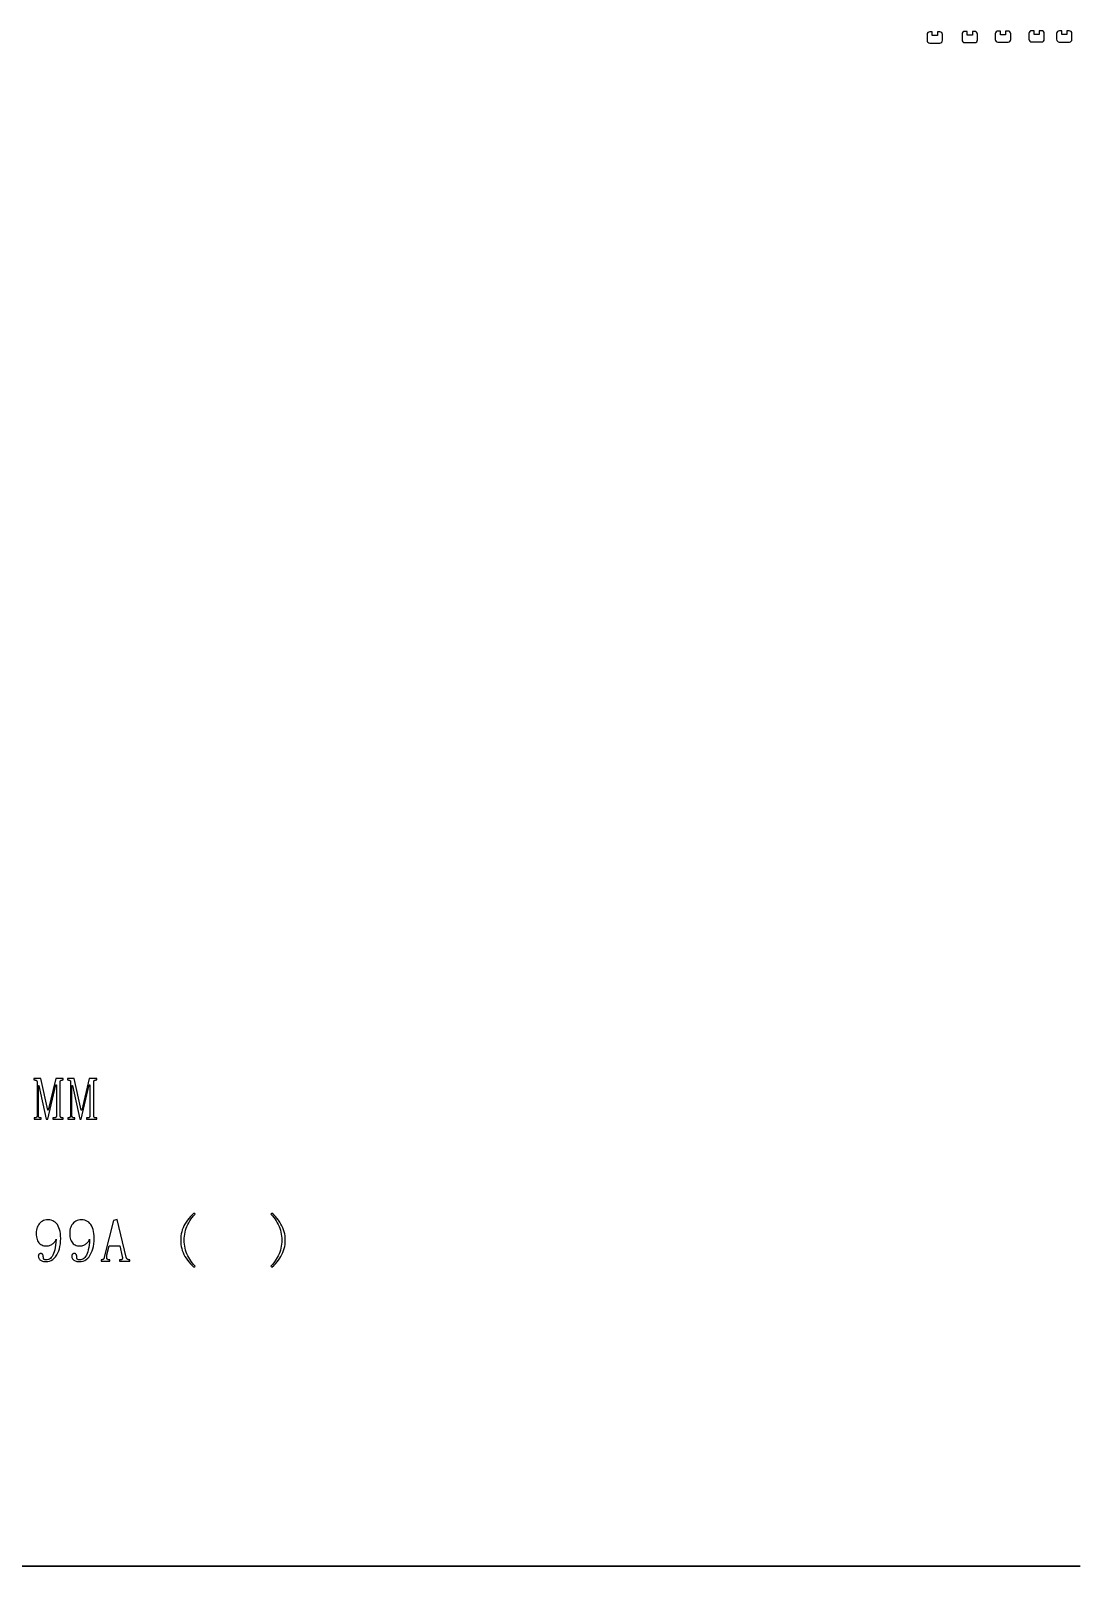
# Model space of a CAD drawing. Extents: x -190 to 190, y -140 to 140.
# Drawn here: x -96 to -0.3, y -140 to 0 of the extents above; entities that cross this region are included whole.
import ezdxf

# ---------------------------------------------------------------- set-up
doc = ezdxf.new("R2010")
doc.units = 0
doc.header["$MEASUREMENT"] = 0
doc.layers.get('0').update_dxf_attribs({"linetype": 'CONTINUOUS'})

msp = doc.modelspace()

# ---------------------------------------------------------------- linework, layer by layer
for points in [[(-6.649, -0.24, 0.414213), (-6.899, 0.01), (-6.899, 0.01), (-7.116, 0.01), (-7.116, 0.01), (-7.116, -0.33), (-7.116, -0.33), (-7.584, -0.33), (-7.584, -0.33), (-7.584, 0.01), (-7.584, 0.01), (-7.8, 0.01), (-7.8, 0.01, 0.415388), (-8.05, -0.24), (-8.05, -0.24), (-8.05, -0.765), (-8.05, -0.765, 0.395577), (-7.816, -1.014), (-7.816, -1.014), (-6.884, -1.014), (-6.884, -1.014, 0.395579), (-6.649, -0.765), (-6.649, -0.765), (-6.649, -0.24)], [(-3.579, -0.212, 0.414213), (-3.829, 0.038), (-3.829, 0.038), (-4.046, 0.038), (-4.046, 0.038), (-4.046, -0.302), (-4.046, -0.302), (-4.514, -0.302), (-4.514, -0.302), (-4.514, 0.038), (-4.514, 0.038), (-4.73, 0.038), (-4.73, 0.038, 0.415386), (-4.98, -0.212), (-4.98, -0.212), (-4.98, -0.737), (-4.98, -0.737, 0.395575), (-4.746, -0.986), (-4.746, -0.986), (-3.814, -0.986), (-3.814, -0.986, 0.39558), (-3.579, -0.737), (-3.579, -0.737), (-3.579, -0.212)], [(-1.059, -0.223, 0.414213), (-1.309, 0.027), (-1.309, 0.027), (-1.526, 0.027), (-1.526, 0.027), (-1.526, -0.313), (-1.526, -0.313), (-1.994, -0.313), (-1.994, -0.313), (-1.994, 0.027), (-1.994, 0.027), (-2.21, 0.027), (-2.21, 0.027, 0.415387), (-2.46, -0.223), (-2.46, -0.223), (-2.46, -0.748), (-2.46, -0.748, 0.395576), (-2.226, -0.997), (-2.226, -0.997), (-1.294, -0.997), (-1.294, -0.997, 0.395579), (-1.059, -0.748), (-1.059, -0.748), (-1.059, -0.223)], [(-190, -0.299), (-190.000996, -0.3), (-190.000996, -0.3), (-190.000996, -139), (-190.000996, -139, 0.414222), (-189, -140.000996), (-189, -140.000996), (-0.3, -140.000996), (-0.3, -140.000996), (-0.299, -140), (-0.299, -140), (-0.3, -139.999004), (-0.3, -139.999004), (-189, -139.999004), (-189, -139.999004, -0.414222), (-189.999004, -139), (-189.999004, -139), (-189.999004, -0.3), (-189.999004, -0.3), (-190, -0.299)], [(-0.300001, -140), (-189.00002, -140), (-189.00002, -140, -0.414214), (-190, -139.00001), (-190, -139.00001), (-190, -0.300007)], [(-12.868999, -0.313, 0.414212), (-13.119, -0.063), (-13.119, -0.063), (-13.336, -0.063), (-13.336, -0.063), (-13.336, -0.403), (-13.336, -0.403), (-13.804, -0.403), (-13.804, -0.403), (-13.804, -0.063), (-13.804, -0.063), (-14.02, -0.063), (-14.02, -0.063, 0.415387), (-14.27, -0.313), (-14.27, -0.313), (-14.27, -0.838), (-14.27, -0.838, 0.395576), (-14.036, -1.087), (-14.036, -1.087), (-13.104, -1.087), (-13.104, -1.087, 0.395578), (-12.868999, -0.838), (-12.868999, -0.838), (-12.868999, -0.313)], [(-9.679, -0.273, 0.414212), (-9.929, -0.023), (-9.929, -0.023), (-10.146, -0.023), (-10.146, -0.023), (-10.146, -0.363), (-10.146, -0.363), (-10.614, -0.363), (-10.614, -0.363), (-10.614, -0.023), (-10.614, -0.023), (-10.83, -0.023), (-10.83, -0.023, 0.415388), (-11.08, -0.273), (-11.08, -0.273), (-11.08, -0.798), (-11.08, -0.798, 0.395577), (-10.846, -1.047), (-10.846, -1.047), (-9.914, -1.047), (-9.914, -1.047, 0.395578), (-9.679, -0.798), (-9.679, -0.798), (-9.679, -0.273)]]:
    msp.add_lwpolyline(points, format="xyb")
for points in [[(-93.337998, -98.954004), (-93.337998, -98.930996), (-93.337998, -98.930996), (-93.337998, -95.82), (-93.337998, -95.82), (-93.337998, -95.797002), (-93.337998, -95.797002), (-93.335, -95.775), (-93.335, -95.775), (-93.331006, -95.756006), (-93.331006, -95.756006), (-93.325, -95.737998), (-93.325, -95.737998), (-93.317002, -95.722002), (-93.317002, -95.722002), (-93.307998, -95.707002), (-93.307998, -95.707002), (-93.297002, -95.695), (-93.297002, -95.695), (-93.28, -95.684004), (-93.28, -95.684004), (-93.262002, -95.674004), (-93.262002, -95.674004), (-93.240996, -95.667002), (-93.240996, -95.667002), (-93.22, -95.660996), (-93.22, -95.660996), (-93.195996, -95.655996), (-93.195996, -95.655996), (-93.170996, -95.654004), (-93.170996, -95.654004), (-93.144004, -95.652998), (-93.144004, -95.652998), (-93.060996, -95.652998), (-93.060996, -95.652998), (-93.060996, -95.527998), (-93.060996, -95.527998), (-93.755, -95.527998), (-93.755, -95.527998), (-94.435996, -98.402998), (-94.435996, -98.402998), (-94.477002, -98.402998), (-94.477002, -98.402998), (-95.115996, -95.527998), (-95.115996, -95.527998), (-95.740996, -95.527998), (-95.740996, -95.527998), (-95.740996, -95.652998), (-95.740996, -95.652998), (-95.657998, -95.652998), (-95.657998, -95.652998), (-95.627002, -95.654004), (-95.627002, -95.654004), (-95.6, -95.655996), (-95.6, -95.655996), (-95.575, -95.660996), (-95.575, -95.660996), (-95.554004, -95.667002), (-95.554004, -95.667002), (-95.535, -95.674004), (-95.535, -95.674004), (-95.517998, -95.684004), (-95.517998, -95.684004), (-95.505, -95.695), (-95.505, -95.695), (-95.49, -95.707002), (-95.49, -95.707002), (-95.477998, -95.722002), (-95.477998, -95.722002), (-95.467998, -95.737998), (-95.467998, -95.737998), (-95.46, -95.756006), (-95.46, -95.756006), (-95.454004, -95.775), (-95.454004, -95.775), (-95.450996, -95.797002), (-95.450996, -95.797002), (-95.449004, -95.82), (-95.449004, -95.82), (-95.449004, -98.930996), (-95.449004, -98.930996), (-95.450996, -98.954004), (-95.450996, -98.954004), (-95.454004, -98.975), (-95.454004, -98.975), (-95.46, -98.994004), (-95.46, -98.994004), (-95.467998, -99.012002), (-95.467998, -99.012002), (-95.477998, -99.028994), (-95.477998, -99.028994), (-95.49, -99.042998), (-95.49, -99.042998), (-95.505, -99.055996), (-95.505, -99.055996), (-95.517998, -99.07), (-95.517998, -99.07), (-95.535, -99.082998), (-95.535, -99.082998), (-95.554004, -99.092998), (-95.554004, -99.092998), (-95.575, -99.100996), (-95.575, -99.100996), (-95.6, -99.107002), (-95.6, -99.107002), (-95.627002, -99.11), (-95.627002, -99.11), (-95.657998, -99.110996), (-95.657998, -99.110996), (-95.712998, -99.110996), (-95.712998, -99.110996), (-95.712998, -99.235996), (-95.712998, -99.235996), (-95.073994, -99.235996), (-95.073994, -99.235996), (-95.073994, -99.110996), (-95.073994, -99.110996), (-95.13, -99.110996), (-95.13, -99.110996), (-95.157002, -99.11), (-95.157002, -99.11), (-95.182002, -99.107002), (-95.182002, -99.107002), (-95.205996, -99.100996), (-95.205996, -99.100996), (-95.227998, -99.092998), (-95.227998, -99.092998), (-95.247998, -99.082998), (-95.247998, -99.082998), (-95.265996, -99.07), (-95.265996, -99.07), (-95.282998, -99.055996), (-95.282998, -99.055996), (-95.293994, -99.042998), (-95.293994, -99.042998), (-95.302998, -99.028994), (-95.302998, -99.028994), (-95.310996, -99.012002), (-95.310996, -99.012002), (-95.317002, -98.994004), (-95.317002, -98.994004), (-95.320996, -98.975), (-95.320996, -98.975), (-95.324004, -98.954004), (-95.324004, -98.954004), (-95.324004, -98.930996), (-95.324004, -98.930996), (-95.324004, -96.152998), (-95.324004, -96.152998), (-95.282998, -96.152998), (-95.282998, -96.152998), (-94.616006, -99.235996), (-94.616006, -99.235996), (-94.477002, -99.235996), (-94.477002, -99.235996), (-93.740996, -96.097002), (-93.740996, -96.097002), (-93.685996, -96.097002), (-93.685996, -96.097002), (-93.685996, -98.930996), (-93.685996, -98.930996), (-93.687002, -98.954004), (-93.687002, -98.954004), (-93.69, -98.975), (-93.69, -98.975), (-93.695996, -98.994004), (-93.695996, -98.994004), (-93.704004, -99.012002), (-93.704004, -99.012002), (-93.713994, -99.028994), (-93.713994, -99.028994), (-93.726006, -99.042998), (-93.726006, -99.042998), (-93.740996, -99.055996), (-93.740996, -99.055996), (-93.754004, -99.07), (-93.754004, -99.07), (-93.771006, -99.082998), (-93.771006, -99.082998), (-93.79, -99.092998), (-93.79, -99.092998), (-93.810996, -99.100996), (-93.810996, -99.100996), (-93.836006, -99.107002), (-93.836006, -99.107002), (-93.864004, -99.11), (-93.864004, -99.11), (-93.893994, -99.110996), (-93.893994, -99.110996), (-94.005, -99.110996), (-94.005, -99.110996), (-94.005, -99.235996), (-94.005, -99.235996), (-93.060996, -99.235996), (-93.060996, -99.235996), (-93.060996, -99.110996), (-93.060996, -99.110996), (-93.144004, -99.110996), (-93.144004, -99.110996), (-93.170996, -99.11), (-93.170996, -99.11), (-93.195996, -99.107002), (-93.195996, -99.107002), (-93.22, -99.100996), (-93.22, -99.100996), (-93.240996, -99.092998), (-93.240996, -99.092998), (-93.262002, -99.082998), (-93.262002, -99.082998), (-93.28, -99.07), (-93.28, -99.07), (-93.297002, -99.055996), (-93.297002, -99.055996), (-93.307998, -99.042998), (-93.307998, -99.042998), (-93.317002, -99.028994), (-93.317002, -99.028994), (-93.325, -99.012002), (-93.325, -99.012002), (-93.331006, -98.994004), (-93.331006, -98.994004), (-93.335, -98.975), (-93.335, -98.975), (-93.337998, -98.954004)], [(-90.282002, -98.954004), (-90.282998, -98.930996), (-90.282998, -98.930996), (-90.282998, -95.82), (-90.282998, -95.82), (-90.282002, -95.797002), (-90.282002, -95.797002), (-90.278994, -95.775), (-90.278994, -95.775), (-90.275, -95.756006), (-90.275, -95.756006), (-90.269004, -95.737998), (-90.269004, -95.737998), (-90.262002, -95.722002), (-90.262002, -95.722002), (-90.252002, -95.707002), (-90.252002, -95.707002), (-90.240996, -95.695), (-90.240996, -95.695), (-90.223994, -95.684004), (-90.223994, -95.684004), (-90.205996, -95.674004), (-90.205996, -95.674004), (-90.185996, -95.667002), (-90.185996, -95.667002), (-90.163994, -95.660996), (-90.163994, -95.660996), (-90.140996, -95.655996), (-90.140996, -95.655996), (-90.115, -95.654004), (-90.115, -95.654004), (-90.087998, -95.652998), (-90.087998, -95.652998), (-90.005, -95.652998), (-90.005, -95.652998), (-90.005, -95.527998), (-90.005, -95.527998), (-90.699004, -95.527998), (-90.699004, -95.527998), (-91.38, -98.402998), (-91.38, -98.402998), (-91.422002, -98.402998), (-91.422002, -98.402998), (-92.060996, -95.527998), (-92.060996, -95.527998), (-92.685996, -95.527998), (-92.685996, -95.527998), (-92.685996, -95.652998), (-92.685996, -95.652998), (-92.602002, -95.652998), (-92.602002, -95.652998), (-92.571992, -95.654004), (-92.571992, -95.654004), (-92.543994, -95.655996), (-92.543994, -95.655996), (-92.52, -95.660996), (-92.52, -95.660996), (-92.497998, -95.667002), (-92.497998, -95.667002), (-92.478994, -95.674004), (-92.478994, -95.674004), (-92.462998, -95.684004), (-92.462998, -95.684004), (-92.449004, -95.695), (-92.449004, -95.695), (-92.435, -95.707002), (-92.435, -95.707002), (-92.422002, -95.722002), (-92.422002, -95.722002), (-92.412002, -95.737998), (-92.412002, -95.737998), (-92.404004, -95.756006), (-92.404004, -95.756006), (-92.397998, -95.775), (-92.397998, -95.775), (-92.395, -95.797002), (-92.395, -95.797002), (-92.394004, -95.82), (-92.394004, -95.82), (-92.394004, -98.930996), (-92.394004, -98.930996), (-92.395, -98.954004), (-92.395, -98.954004), (-92.397998, -98.975), (-92.397998, -98.975), (-92.404004, -98.994004), (-92.404004, -98.994004), (-92.412002, -99.012002), (-92.412002, -99.012002), (-92.422002, -99.028994), (-92.422002, -99.028994), (-92.435, -99.042998), (-92.435, -99.042998), (-92.449004, -99.055996), (-92.449004, -99.055996), (-92.462998, -99.07), (-92.462998, -99.07), (-92.478994, -99.082998), (-92.478994, -99.082998), (-92.497998, -99.092998), (-92.497998, -99.092998), (-92.52, -99.100996), (-92.52, -99.100996), (-92.543994, -99.107002), (-92.543994, -99.107002), (-92.571992, -99.11), (-92.571992, -99.11), (-92.602002, -99.110996), (-92.602002, -99.110996), (-92.657998, -99.110996), (-92.657998, -99.110996), (-92.657998, -99.235996), (-92.657998, -99.235996), (-92.019004, -99.235996), (-92.019004, -99.235996), (-92.019004, -99.110996), (-92.019004, -99.110996), (-92.074004, -99.110996), (-92.074004, -99.110996), (-92.100996, -99.11), (-92.100996, -99.11), (-92.127002, -99.107002), (-92.127002, -99.107002), (-92.15, -99.100996), (-92.15, -99.100996), (-92.171992, -99.092998), (-92.171992, -99.092998), (-92.192002, -99.082998), (-92.192002, -99.082998), (-92.210996, -99.07), (-92.210996, -99.07), (-92.226992, -99.055996), (-92.226992, -99.055996), (-92.237998, -99.042998), (-92.237998, -99.042998), (-92.247998, -99.028994), (-92.247998, -99.028994), (-92.255, -99.012002), (-92.255, -99.012002), (-92.261006, -98.994004), (-92.261006, -98.994004), (-92.265996, -98.975), (-92.265996, -98.975), (-92.267998, -98.954004), (-92.267998, -98.954004), (-92.269004, -98.930996), (-92.269004, -98.930996), (-92.269004, -96.152998), (-92.269004, -96.152998), (-92.226992, -96.152998), (-92.226992, -96.152998), (-91.560996, -99.235996), (-91.560996, -99.235996), (-91.422002, -99.235996), (-91.422002, -99.235996), (-90.685996, -96.097002), (-90.685996, -96.097002), (-90.63, -96.097002), (-90.63, -96.097002), (-90.63, -98.930996), (-90.63, -98.930996), (-90.630996, -98.954004), (-90.630996, -98.954004), (-90.635, -98.975), (-90.635, -98.975), (-90.64, -98.994004), (-90.64, -98.994004), (-90.647998, -99.012002), (-90.647998, -99.012002), (-90.657998, -99.028994), (-90.657998, -99.028994), (-90.671006, -99.042998), (-90.671006, -99.042998), (-90.685996, -99.055996), (-90.685996, -99.055996), (-90.699004, -99.07), (-90.699004, -99.07), (-90.715, -99.082998), (-90.715, -99.082998), (-90.733994, -99.092998), (-90.733994, -99.092998), (-90.755996, -99.100996), (-90.755996, -99.100996), (-90.781006, -99.107002), (-90.781006, -99.107002), (-90.807998, -99.11), (-90.807998, -99.11), (-90.837998, -99.110996), (-90.837998, -99.110996), (-90.948994, -99.110996), (-90.948994, -99.110996), (-90.948994, -99.235996), (-90.948994, -99.235996), (-90.005, -99.235996), (-90.005, -99.235996), (-90.005, -99.110996), (-90.005, -99.110996), (-90.087998, -99.110996), (-90.087998, -99.110996), (-90.115, -99.11), (-90.115, -99.11), (-90.140996, -99.107002), (-90.140996, -99.107002), (-90.163994, -99.100996), (-90.163994, -99.100996), (-90.185996, -99.092998), (-90.185996, -99.092998), (-90.205996, -99.082998), (-90.205996, -99.082998), (-90.223994, -99.07), (-90.223994, -99.07), (-90.240996, -99.055996), (-90.240996, -99.055996), (-90.252002, -99.042998), (-90.252002, -99.042998), (-90.262002, -99.028994), (-90.262002, -99.028994), (-90.269004, -99.012002), (-90.269004, -99.012002), (-90.275, -98.994004), (-90.275, -98.994004), (-90.278994, -98.975), (-90.278994, -98.975), (-90.282002, -98.954004)], [(-81.170996, -108.035996), (-81.032998, -107.882998), (-81.032998, -107.882998), (-81.143999, -107.785996), (-81.143999, -107.785996), (-81.312002, -107.946006), (-81.312002, -107.946006), (-81.468003, -108.108994), (-81.468003, -108.108994), (-81.611997, -108.275), (-81.611997, -108.275), (-81.743003, -108.443994), (-81.743003, -108.443994), (-81.860996, -108.615), (-81.860996, -108.615), (-81.966992, -108.79), (-81.966992, -108.79), (-82.060996, -108.967002), (-82.060996, -108.967002), (-82.137998, -109.142998), (-82.137998, -109.142998), (-82.202998, -109.321992), (-82.202998, -109.321992), (-82.257002, -109.502998), (-82.257002, -109.502998), (-82.299004, -109.687998), (-82.299004, -109.687998), (-82.327998, -109.875), (-82.327998, -109.875), (-82.345996, -110.065), (-82.345996, -110.065), (-82.352002, -110.257998), (-82.352002, -110.257998), (-82.345996, -110.451992), (-82.345996, -110.451992), (-82.327998, -110.642998), (-82.327998, -110.642998), (-82.299004, -110.832002), (-82.299004, -110.832002), (-82.257002, -111.017998), (-82.257002, -111.017998), (-82.202998, -111.202002), (-82.202998, -111.202002), (-82.137998, -111.383994), (-82.137998, -111.383994), (-82.060996, -111.564004), (-82.060996, -111.564004), (-81.966992, -111.737998), (-81.966992, -111.737998), (-81.860996, -111.909004), (-81.860996, -111.909004), (-81.743003, -112.077998), (-81.743003, -112.077998), (-81.611997, -112.244004), (-81.611997, -112.244004), (-81.468003, -112.409004), (-81.468003, -112.409004), (-81.312002, -112.571006), (-81.312002, -112.571006), (-81.143999, -112.731006), (-81.143999, -112.731006), (-81.032998, -112.62), (-81.032998, -112.62), (-81.170996, -112.467998), (-81.170996, -112.467998), (-81.298003, -112.312998), (-81.298003, -112.312998), (-81.415, -112.157002), (-81.415, -112.157002), (-81.523003, -111.997998), (-81.523003, -111.997998), (-81.62, -111.837002), (-81.62, -111.837002), (-81.706001, -111.674004), (-81.706001, -111.674004), (-81.782998, -111.507998), (-81.782998, -111.507998), (-81.848999, -111.34), (-81.848999, -111.34), (-81.905, -111.167998), (-81.905, -111.167998), (-81.950996, -110.992998), (-81.950996, -110.992998), (-81.987002, -110.815), (-81.987002, -110.815), (-82.012002, -110.632998), (-82.012002, -110.632998), (-82.027998, -110.446992), (-82.027998, -110.446992), (-82.032998, -110.257998), (-82.032998, -110.257998), (-82.027998, -110.072998), (-82.027998, -110.072998), (-82.012002, -109.89), (-82.012002, -109.89), (-81.987002, -109.709004), (-81.987002, -109.709004), (-81.950996, -109.530996), (-81.950996, -109.530996), (-81.905, -109.353994), (-81.905, -109.353994), (-81.848999, -109.18), (-81.848999, -109.18), (-81.782998, -109.007998), (-81.782998, -109.007998), (-81.706001, -108.838994), (-81.706001, -108.838994), (-81.62, -108.672998), (-81.62, -108.672998), (-81.523003, -108.508994), (-81.523003, -108.508994), (-81.415, -108.349004), (-81.415, -108.349004), (-81.298003, -108.190996), (-81.298003, -108.190996), (-81.170996, -108.035996)], [(-74.032998, -107.785996), (-74.13, -107.882998), (-74.13, -107.882998), (-73.991997, -108.035996), (-73.991997, -108.035996), (-73.864995, -108.190996), (-73.864995, -108.190996), (-73.747002, -108.349004), (-73.747002, -108.349004), (-73.639995, -108.508994), (-73.639995, -108.508994), (-73.542998, -108.672998), (-73.542998, -108.672998), (-73.457002, -108.838994), (-73.457002, -108.838994), (-73.38, -109.007998), (-73.38, -109.007998), (-73.313994, -109.18), (-73.313994, -109.18), (-73.257998, -109.353994), (-73.257998, -109.353994), (-73.211997, -109.530996), (-73.211997, -109.530996), (-73.175996, -109.709004), (-73.175996, -109.709004), (-73.15, -109.89), (-73.15, -109.89), (-73.135005, -110.072998), (-73.135005, -110.072998), (-73.129995, -110.257998), (-73.129995, -110.257998), (-73.135005, -110.446992), (-73.135005, -110.446992), (-73.15, -110.632998), (-73.15, -110.632998), (-73.175996, -110.815), (-73.175996, -110.815), (-73.211997, -110.992998), (-73.211997, -110.992998), (-73.257998, -111.167998), (-73.257998, -111.167998), (-73.313994, -111.34), (-73.313994, -111.34), (-73.38, -111.507998), (-73.38, -111.507998), (-73.457002, -111.674004), (-73.457002, -111.674004), (-73.542998, -111.837002), (-73.542998, -111.837002), (-73.639995, -111.997998), (-73.639995, -111.997998), (-73.747002, -112.157002), (-73.747002, -112.157002), (-73.864995, -112.312998), (-73.864995, -112.312998), (-73.991997, -112.467998), (-73.991997, -112.467998), (-74.13, -112.62), (-74.13, -112.62), (-74.032998, -112.731006), (-74.032998, -112.731006), (-73.863999, -112.571006), (-73.863999, -112.571006), (-73.708994, -112.409004), (-73.708994, -112.409004), (-73.565, -112.244004), (-73.565, -112.244004), (-73.434004, -112.077998), (-73.434004, -112.077998), (-73.316001, -111.909004), (-73.316001, -111.909004), (-73.21, -111.737998), (-73.21, -111.737998), (-73.115996, -111.564004), (-73.115996, -111.564004), (-73.035, -111.383994), (-73.035, -111.383994), (-72.966001, -111.202002), (-72.966001, -111.202002), (-72.910005, -111.017998), (-72.910005, -111.017998), (-72.866997, -110.832002), (-72.866997, -110.832002), (-72.835996, -110.642998), (-72.835996, -110.642998), (-72.816997, -110.451992), (-72.816997, -110.451992), (-72.811001, -110.257998), (-72.811001, -110.257998), (-72.816997, -110.065), (-72.816997, -110.065), (-72.835996, -109.875), (-72.835996, -109.875), (-72.866997, -109.687998), (-72.866997, -109.687998), (-72.910005, -109.502998), (-72.910005, -109.502998), (-72.966001, -109.321992), (-72.966001, -109.321992), (-73.035, -109.142998), (-73.035, -109.142998), (-73.115996, -108.967002), (-73.115996, -108.967002), (-73.21, -108.79), (-73.21, -108.79), (-73.316001, -108.615), (-73.316001, -108.615), (-73.434004, -108.443994), (-73.434004, -108.443994), (-73.565, -108.275), (-73.565, -108.275), (-73.708994, -108.108994), (-73.708994, -108.108994), (-73.863999, -107.946006), (-73.863999, -107.946006), (-74.032998, -107.785996)], [(-94.448994, -108.410996), (-94.595, -108.417998), (-94.595, -108.417998), (-94.731006, -108.44), (-94.731006, -108.44), (-94.856006, -108.475), (-94.856006, -108.475), (-94.971006, -108.525), (-94.971006, -108.525), (-95.076006, -108.587998), (-95.076006, -108.587998), (-95.170996, -108.666006), (-95.170996, -108.666006), (-95.255, -108.757998), (-95.255, -108.757998), (-95.329004, -108.860996), (-95.329004, -108.860996), (-95.390996, -108.970996), (-95.390996, -108.970996), (-95.441992, -109.087002), (-95.441992, -109.087002), (-95.482002, -109.21), (-95.482002, -109.21), (-95.51, -109.34), (-95.51, -109.34), (-95.527002, -109.475996), (-95.527002, -109.475996), (-95.532998, -109.62), (-95.532998, -109.62), (-95.527998, -109.787002), (-95.527998, -109.787002), (-95.512002, -109.941992), (-95.512002, -109.941992), (-95.487002, -110.082002), (-95.487002, -110.082002), (-95.450996, -110.209004), (-95.450996, -110.209004), (-95.405, -110.322998), (-95.405, -110.322998), (-95.348994, -110.422002), (-95.348994, -110.422002), (-95.282998, -110.507998), (-95.282998, -110.507998), (-95.204004, -110.582002), (-95.204004, -110.582002), (-95.117998, -110.645), (-95.117998, -110.645), (-95.026006, -110.696006), (-95.026006, -110.696006), (-94.927002, -110.735), (-94.927002, -110.735), (-94.820996, -110.763994), (-94.820996, -110.763994), (-94.708008, -110.780996), (-94.708008, -110.780996), (-94.587998, -110.785996), (-94.587998, -110.785996), (-94.495996, -110.783008), (-94.495996, -110.783008), (-94.407998, -110.772002), (-94.407998, -110.772002), (-94.325996, -110.752998), (-94.325996, -110.752998), (-94.247998, -110.727002), (-94.247998, -110.727002), (-94.176006, -110.693994), (-94.176006, -110.693994), (-94.108994, -110.653994), (-94.108994, -110.653994), (-94.047002, -110.605996), (-94.047002, -110.605996), (-93.985, -110.552998), (-93.985, -110.552998), (-93.929004, -110.497002), (-93.929004, -110.497002), (-93.877002, -110.437998), (-93.877002, -110.437998), (-93.828994, -110.377002), (-93.828994, -110.377002), (-93.786006, -110.312002), (-93.786006, -110.312002), (-93.747002, -110.245), (-93.747002, -110.245), (-93.713994, -110.177002), (-93.713994, -110.177002), (-93.712998, -110.177002), (-93.712998, -110.177002), (-93.732998, -110.452998), (-93.732998, -110.452998), (-93.76, -110.707002), (-93.76, -110.707002), (-93.794004, -110.937002), (-93.794004, -110.937002), (-93.836006, -111.142998), (-93.836006, -111.142998), (-93.885, -111.326006), (-93.885, -111.326006), (-93.941006, -111.485), (-93.941006, -111.485), (-94.005, -111.62), (-94.005, -111.62), (-94.075996, -111.737998), (-94.075996, -111.737998), (-94.151992, -111.837002), (-94.151992, -111.837002), (-94.235, -111.919004), (-94.235, -111.919004), (-94.325, -111.982002), (-94.325, -111.982002), (-94.42, -112.027998), (-94.42, -112.027998), (-94.522002, -112.055), (-94.522002, -112.055), (-94.63, -112.063994), (-94.63, -112.063994), (-94.645996, -112.063994), (-94.645996, -112.063994), (-94.662002, -112.062998), (-94.662002, -112.062998), (-94.677998, -112.061006), (-94.677998, -112.061006), (-94.694004, -112.06), (-94.694004, -112.06), (-94.709004, -112.057002), (-94.709004, -112.057002), (-94.725, -112.053994), (-94.725, -112.053994), (-94.741006, -112.05), (-94.741006, -112.05), (-94.755996, -112.046006), (-94.755996, -112.046006), (-94.770996, -112.040996), (-94.770996, -112.040996), (-94.784004, -112.035996), (-94.784004, -112.035996), (-94.796006, -112.03), (-94.796006, -112.03), (-94.815996, -112.015996), (-94.815996, -112.015996), (-94.824004, -112.007998), (-94.824004, -112.007998), (-94.829004, -112.003994), (-94.829004, -112.003994), (-94.834004, -111.997002), (-94.834004, -111.997002), (-94.839004, -111.988994), (-94.839004, -111.988994), (-94.845, -111.979004), (-94.845, -111.979004), (-94.851006, -111.967002), (-94.851006, -111.967002), (-94.857998, -111.953994), (-94.857998, -111.953994), (-94.865996, -111.938994), (-94.865996, -111.938994), (-94.87, -111.922998), (-94.87, -111.922998), (-94.872998, -111.905), (-94.872998, -111.905), (-94.875, -111.886006), (-94.875, -111.886006), (-94.879004, -111.845996), (-94.879004, -111.845996), (-94.88, -111.822998), (-94.88, -111.822998), (-94.88, -111.8), (-94.88, -111.8), (-94.880996, -111.765), (-94.880996, -111.765), (-94.885, -111.730996), (-94.885, -111.730996), (-94.89, -111.697998), (-94.89, -111.697998), (-94.897998, -111.666006), (-94.897998, -111.666006), (-94.907998, -111.635996), (-94.907998, -111.635996), (-94.920996, -111.606006), (-94.920996, -111.606006), (-94.935996, -111.577998), (-94.935996, -111.577998), (-94.949004, -111.552002), (-94.949004, -111.552002), (-94.966006, -111.53), (-94.966006, -111.53), (-94.987002, -111.512002), (-94.987002, -111.512002), (-95.01, -111.498994), (-95.01, -111.498994), (-95.037998, -111.488994), (-95.037998, -111.488994), (-95.067998, -111.482998), (-95.067998, -111.482998), (-95.102002, -111.480996), (-95.102002, -111.480996), (-95.14, -111.482002), (-95.14, -111.482002), (-95.175, -111.487998), (-95.175, -111.487998), (-95.205996, -111.496006), (-95.205996, -111.496006), (-95.234004, -111.507998), (-95.234004, -111.507998), (-95.257998, -111.522998), (-95.257998, -111.522998), (-95.279004, -111.542002), (-95.279004, -111.542002), (-95.297002, -111.564004), (-95.297002, -111.564004), (-95.307998, -111.587998), (-95.307998, -111.587998), (-95.317002, -111.612002), (-95.317002, -111.612002), (-95.325, -111.635), (-95.325, -111.635), (-95.330996, -111.658994), (-95.330996, -111.658994), (-95.335, -111.682998), (-95.335, -111.682998), (-95.337998, -111.707002), (-95.337998, -111.707002), (-95.337998, -111.730996), (-95.337998, -111.730996), (-95.334004, -111.792002), (-95.334004, -111.792002), (-95.322002, -111.85), (-95.322002, -111.85), (-95.302998, -111.902998), (-95.302998, -111.902998), (-95.275, -111.952998), (-95.275, -111.952998), (-95.238994, -111.998994), (-95.238994, -111.998994), (-95.196006, -112.04), (-95.196006, -112.04), (-95.143994, -112.077998), (-95.143994, -112.077998), (-95.082998, -112.115), (-95.082998, -112.115), (-95.017998, -112.145996), (-95.017998, -112.145996), (-94.95, -112.171006), (-94.95, -112.171006), (-94.879004, -112.190996), (-94.879004, -112.190996), (-94.803994, -112.205), (-94.803994, -112.205), (-94.725996, -112.214004), (-94.725996, -112.214004), (-94.644004, -112.217002), (-94.644004, -112.217002), (-94.470996, -112.204004), (-94.470996, -112.204004), (-94.307998, -112.167002), (-94.307998, -112.167002), (-94.157002, -112.105), (-94.157002, -112.105), (-94.015996, -112.017002), (-94.015996, -112.017002), (-93.886006, -111.905), (-93.886006, -111.905), (-93.765996, -111.767998), (-93.765996, -111.767998), (-93.657998, -111.606006), (-93.657998, -111.606006), (-93.562002, -111.428994), (-93.562002, -111.428994), (-93.480996, -111.24), (-93.480996, -111.24), (-93.415, -111.037998), (-93.415, -111.037998), (-93.362998, -110.822998), (-93.362998, -110.822998), (-93.326006, -110.597002), (-93.326006, -110.597002), (-93.304004, -110.357002), (-93.304004, -110.357002), (-93.297002, -110.105996), (-93.297002, -110.105996), (-93.302998, -109.875996), (-93.302998, -109.875996), (-93.322002, -109.661992), (-93.322002, -109.661992), (-93.353008, -109.465), (-93.353008, -109.465), (-93.395996, -109.285), (-93.395996, -109.285), (-93.452998, -109.121006), (-93.452998, -109.121006), (-93.520996, -108.972998), (-93.520996, -108.972998), (-93.602002, -108.842002), (-93.602002, -108.842002), (-93.694004, -108.727998), (-93.694004, -108.727998), (-93.795996, -108.630996), (-93.795996, -108.630996), (-93.907998, -108.552002), (-93.907998, -108.552002), (-94.029004, -108.49), (-94.029004, -108.49), (-94.159004, -108.446006), (-94.159004, -108.446006), (-94.3, -108.42), (-94.3, -108.42), (-94.448994, -108.410996)], [(-91.394004, -108.410996), (-91.54, -108.417998), (-91.54, -108.417998), (-91.675, -108.44), (-91.675, -108.44), (-91.8, -108.475), (-91.8, -108.475), (-91.915, -108.525), (-91.915, -108.525), (-92.02, -108.587998), (-92.02, -108.587998), (-92.115, -108.666006), (-92.115, -108.666006), (-92.198994, -108.757998), (-92.198994, -108.757998), (-92.272998, -108.860996), (-92.272998, -108.860996), (-92.335996, -108.970996), (-92.335996, -108.970996), (-92.387002, -109.087002), (-92.387002, -109.087002), (-92.426006, -109.21), (-92.426006, -109.21), (-92.455, -109.34), (-92.455, -109.34), (-92.472002, -109.475996), (-92.472002, -109.475996), (-92.477002, -109.62), (-92.477002, -109.62), (-92.472002, -109.787002), (-92.472002, -109.787002), (-92.456992, -109.941992), (-92.456992, -109.941992), (-92.431006, -110.082002), (-92.431006, -110.082002), (-92.395996, -110.209004), (-92.395996, -110.209004), (-92.35, -110.322998), (-92.35, -110.322998), (-92.294004, -110.422002), (-92.294004, -110.422002), (-92.226992, -110.507998), (-92.226992, -110.507998), (-92.147998, -110.582002), (-92.147998, -110.582002), (-92.062998, -110.645), (-92.062998, -110.645), (-91.97, -110.696006), (-91.97, -110.696006), (-91.870996, -110.735), (-91.870996, -110.735), (-91.765, -110.763994), (-91.765, -110.763994), (-91.652002, -110.780996), (-91.652002, -110.780996), (-91.532998, -110.785996), (-91.532998, -110.785996), (-91.44, -110.783008), (-91.44, -110.783008), (-91.352998, -110.772002), (-91.352998, -110.772002), (-91.27, -110.752998), (-91.27, -110.752998), (-91.192998, -110.727002), (-91.192998, -110.727002), (-91.12, -110.693994), (-91.12, -110.693994), (-91.052998, -110.653994), (-91.052998, -110.653994), (-90.990996, -110.605996), (-90.990996, -110.605996), (-90.93, -110.552998), (-90.93, -110.552998), (-90.873008, -110.497002), (-90.873008, -110.497002), (-90.820996, -110.437998), (-90.820996, -110.437998), (-90.772998, -110.377002), (-90.772998, -110.377002), (-90.73, -110.312002), (-90.73, -110.312002), (-90.692002, -110.245), (-90.692002, -110.245), (-90.659004, -110.177002), (-90.659004, -110.177002), (-90.657998, -110.177002), (-90.657998, -110.177002), (-90.677002, -110.452998), (-90.677002, -110.452998), (-90.704004, -110.707002), (-90.704004, -110.707002), (-90.738994, -110.937002), (-90.738994, -110.937002), (-90.78, -111.142998), (-90.78, -111.142998), (-90.829004, -111.326006), (-90.829004, -111.326006), (-90.885996, -111.485), (-90.885996, -111.485), (-90.948994, -111.62), (-90.948994, -111.62), (-91.02, -111.737998), (-91.02, -111.737998), (-91.097002, -111.837002), (-91.097002, -111.837002), (-91.18, -111.919004), (-91.18, -111.919004), (-91.269004, -111.982002), (-91.269004, -111.982002), (-91.365, -112.027998), (-91.365, -112.027998), (-91.466006, -112.055), (-91.466006, -112.055), (-91.573994, -112.063994), (-91.573994, -112.063994), (-91.59, -112.063994), (-91.59, -112.063994), (-91.605996, -112.062998), (-91.605996, -112.062998), (-91.622002, -112.061006), (-91.622002, -112.061006), (-91.637998, -112.06), (-91.637998, -112.06), (-91.67, -112.053994), (-91.67, -112.053994), (-91.686006, -112.05), (-91.686006, -112.05), (-91.700996, -112.046006), (-91.700996, -112.046006), (-91.715, -112.040996), (-91.715, -112.040996), (-91.727998, -112.035996), (-91.727998, -112.035996), (-91.74, -112.03), (-91.74, -112.03), (-91.751006, -112.023008), (-91.751006, -112.023008), (-91.76, -112.015996), (-91.76, -112.015996), (-91.769004, -112.007998), (-91.769004, -112.007998), (-91.773008, -112.003994), (-91.773008, -112.003994), (-91.777998, -111.997002), (-91.777998, -111.997002), (-91.782998, -111.988994), (-91.782998, -111.988994), (-91.789004, -111.979004), (-91.789004, -111.979004), (-91.796006, -111.967002), (-91.796006, -111.967002), (-91.802998, -111.953994), (-91.802998, -111.953994), (-91.811006, -111.938994), (-91.811006, -111.938994), (-91.813994, -111.922998), (-91.813994, -111.922998), (-91.817002, -111.905), (-91.817002, -111.905), (-91.82, -111.886006), (-91.82, -111.886006), (-91.822002, -111.865996), (-91.822002, -111.865996), (-91.822998, -111.845996), (-91.822998, -111.845996), (-91.824004, -111.822998), (-91.824004, -111.822998), (-91.824004, -111.8), (-91.824004, -111.8), (-91.825996, -111.765), (-91.825996, -111.765), (-91.829004, -111.730996), (-91.829004, -111.730996), (-91.835, -111.697998), (-91.835, -111.697998), (-91.842998, -111.666006), (-91.842998, -111.666006), (-91.852998, -111.635996), (-91.852998, -111.635996), (-91.865, -111.606006), (-91.865, -111.606006), (-91.88, -111.577998), (-91.88, -111.577998), (-91.894004, -111.552002), (-91.894004, -111.552002), (-91.911006, -111.53), (-91.911006, -111.53), (-91.930996, -111.512002), (-91.930996, -111.512002), (-91.955, -111.498994), (-91.955, -111.498994), (-91.982002, -111.488994), (-91.982002, -111.488994), (-92.012998, -111.482998), (-92.012998, -111.482998), (-92.047002, -111.480996), (-92.047002, -111.480996), (-92.085, -111.482002), (-92.085, -111.482002), (-92.119004, -111.487998), (-92.119004, -111.487998), (-92.15, -111.496006), (-92.15, -111.496006), (-92.177998, -111.507998), (-92.177998, -111.507998), (-92.202998, -111.522998), (-92.202998, -111.522998), (-92.224004, -111.542002), (-92.224004, -111.542002), (-92.240996, -111.564004), (-92.240996, -111.564004), (-92.252002, -111.587998), (-92.252002, -111.587998), (-92.262002, -111.612002), (-92.262002, -111.612002), (-92.269004, -111.635), (-92.269004, -111.635), (-92.275, -111.658994), (-92.275, -111.658994), (-92.279004, -111.682998), (-92.279004, -111.682998), (-92.282002, -111.707002), (-92.282002, -111.707002), (-92.283008, -111.730996), (-92.283008, -111.730996), (-92.279004, -111.792002), (-92.279004, -111.792002), (-92.267002, -111.85), (-92.267002, -111.85), (-92.247002, -111.902998), (-92.247002, -111.902998), (-92.219004, -111.952998), (-92.219004, -111.952998), (-92.184004, -111.998994), (-92.184004, -111.998994), (-92.14, -112.04), (-92.14, -112.04), (-92.087998, -112.077998), (-92.087998, -112.077998), (-92.027002, -112.115), (-92.027002, -112.115), (-91.962998, -112.145996), (-91.962998, -112.145996), (-91.894004, -112.171006), (-91.894004, -112.171006), (-91.822998, -112.190996), (-91.822998, -112.190996), (-91.747998, -112.205), (-91.747998, -112.205), (-91.67, -112.214004), (-91.67, -112.214004), (-91.587998, -112.217002), (-91.587998, -112.217002), (-91.415, -112.204004), (-91.415, -112.204004), (-91.252998, -112.167002), (-91.252998, -112.167002), (-91.100996, -112.105), (-91.100996, -112.105), (-90.96, -112.017002), (-90.96, -112.017002), (-90.83, -111.905), (-90.83, -111.905), (-90.710996, -111.767998), (-90.710996, -111.767998), (-90.602002, -111.606006), (-90.602002, -111.606006), (-90.506006, -111.428994), (-90.506006, -111.428994), (-90.425, -111.24), (-90.425, -111.24), (-90.359004, -111.037998), (-90.359004, -111.037998), (-90.307002, -110.822998), (-90.307002, -110.822998), (-90.270996, -110.597002), (-90.270996, -110.597002), (-90.249004, -110.357002), (-90.249004, -110.357002), (-90.240996, -110.105996), (-90.240996, -110.105996), (-90.247002, -109.875996), (-90.247002, -109.875996), (-90.265996, -109.661992), (-90.265996, -109.661992), (-90.297002, -109.465), (-90.297002, -109.465), (-90.341006, -109.285), (-90.341006, -109.285), (-90.397002, -109.121006), (-90.397002, -109.121006), (-90.465996, -108.972998), (-90.465996, -108.972998), (-90.547002, -108.842002), (-90.547002, -108.842002), (-90.639004, -108.727998), (-90.639004, -108.727998), (-90.741006, -108.630996), (-90.741006, -108.630996), (-90.852002, -108.552002), (-90.852002, -108.552002), (-90.972998, -108.49), (-90.972998, -108.49), (-91.104004, -108.446006), (-91.104004, -108.446006), (-91.243994, -108.42), (-91.243994, -108.42), (-91.394004, -108.410996)], [(-88.143994, -108.370996), (-88.147002, -108.370996), (-88.147002, -108.370996), (-88.477002, -108.480996), (-88.477002, -108.480996), (-89.323994, -111.8), (-89.323994, -111.8), (-89.33, -111.837998), (-89.33, -111.837998), (-89.337002, -111.872998), (-89.337002, -111.872998), (-89.347002, -111.904004), (-89.347002, -111.904004), (-89.357998, -111.932002), (-89.357998, -111.932002), (-89.372998, -111.955996), (-89.372998, -111.955996), (-89.388994, -111.976992), (-89.388994, -111.976992), (-89.407998, -111.995), (-89.407998, -111.995), (-89.427998, -112.008994), (-89.427998, -112.008994), (-89.449004, -112.022002), (-89.449004, -112.022002), (-89.47, -112.031992), (-89.47, -112.031992), (-89.492002, -112.04), (-89.492002, -112.04), (-89.514004, -112.046006), (-89.514004, -112.046006), (-89.537002, -112.048994), (-89.537002, -112.048994), (-89.560996, -112.05), (-89.560996, -112.05), (-89.615996, -112.05), (-89.615996, -112.05), (-89.615996, -112.175), (-89.615996, -112.175), (-88.823994, -112.175), (-88.823994, -112.175), (-88.823994, -112.05), (-88.823994, -112.05), (-88.88, -112.05), (-88.88, -112.05), (-88.921006, -112.047998), (-88.921006, -112.047998), (-88.957998, -112.042002), (-88.957998, -112.042002), (-88.991006, -112.031992), (-88.991006, -112.031992), (-89.017998, -112.017998), (-89.017998, -112.017998), (-89.042002, -112.001006), (-89.042002, -112.001006), (-89.06, -111.979004), (-89.06, -111.979004), (-89.074004, -111.952998), (-89.074004, -111.952998), (-89.082002, -111.929004), (-89.082002, -111.929004), (-89.087998, -111.905), (-89.087998, -111.905), (-89.092998, -111.882002), (-89.092998, -111.882002), (-89.097002, -111.857998), (-89.097002, -111.857998), (-89.1, -111.833994), (-89.1, -111.833994), (-89.102002, -111.81), (-89.102002, -111.81), (-89.102002, -111.766006), (-89.102002, -111.766006), (-89.1, -111.743008), (-89.1, -111.743008), (-89.097002, -111.718994), (-89.097002, -111.718994), (-89.092998, -111.692998), (-89.092998, -111.692998), (-89.087998, -111.666006), (-89.087998, -111.666006), (-89.082002, -111.636992), (-89.082002, -111.636992), (-89.074004, -111.606006), (-89.074004, -111.606006), (-88.88, -110.785996), (-88.88, -110.785996), (-87.907998, -110.785996), (-87.907998, -110.785996), (-87.686006, -111.745), (-87.686006, -111.745), (-87.682002, -111.760996), (-87.682002, -111.760996), (-87.678994, -111.78), (-87.678994, -111.78), (-87.675996, -111.8), (-87.675996, -111.8), (-87.674004, -111.822002), (-87.674004, -111.822002), (-87.672998, -111.845), (-87.672998, -111.845), (-87.672002, -111.87), (-87.672002, -111.87), (-87.672002, -111.91), (-87.672002, -111.91), (-87.672998, -111.922002), (-87.672998, -111.922002), (-87.674004, -111.936006), (-87.674004, -111.936006), (-87.675996, -111.95), (-87.675996, -111.95), (-87.678994, -111.964004), (-87.678994, -111.964004), (-87.682002, -111.979004), (-87.682002, -111.979004), (-87.686006, -111.995), (-87.686006, -111.995), (-87.695996, -112.008994), (-87.695996, -112.008994), (-87.709004, -112.022002), (-87.709004, -112.022002), (-87.727002, -112.031992), (-87.727002, -112.031992), (-87.748994, -112.04), (-87.748994, -112.04), (-87.775, -112.046006), (-87.775, -112.046006), (-87.805, -112.048994), (-87.805, -112.048994), (-87.837998, -112.05), (-87.837998, -112.05), (-87.935996, -112.05), (-87.935996, -112.05), (-87.935996, -112.175), (-87.935996, -112.175), (-86.990996, -112.175), (-86.990996, -112.175), (-86.990996, -112.05), (-86.990996, -112.05), (-87.061006, -112.05), (-87.061006, -112.05), (-87.084004, -112.048994), (-87.084004, -112.048994), (-87.107002, -112.046006), (-87.107002, -112.046006), (-87.128994, -112.04), (-87.128994, -112.04), (-87.150996, -112.031992), (-87.150996, -112.031992), (-87.172998, -112.022002), (-87.172998, -112.022002), (-87.192998, -112.008994), (-87.192998, -112.008994), (-87.212998, -111.995), (-87.212998, -111.995), (-87.232998, -111.976992), (-87.232998, -111.976992), (-87.250996, -111.955996), (-87.250996, -111.955996), (-87.267998, -111.932002), (-87.267998, -111.932002), (-87.283994, -111.904004), (-87.283994, -111.904004), (-87.297998, -111.872998), (-87.297998, -111.872998), (-87.312002, -111.837998), (-87.312002, -111.837998), (-87.324004, -111.8), (-87.324004, -111.8), (-88.143994, -108.370996)]]:
    msp.add_lwpolyline(points)

doc.saveas('drawing.dxf')
